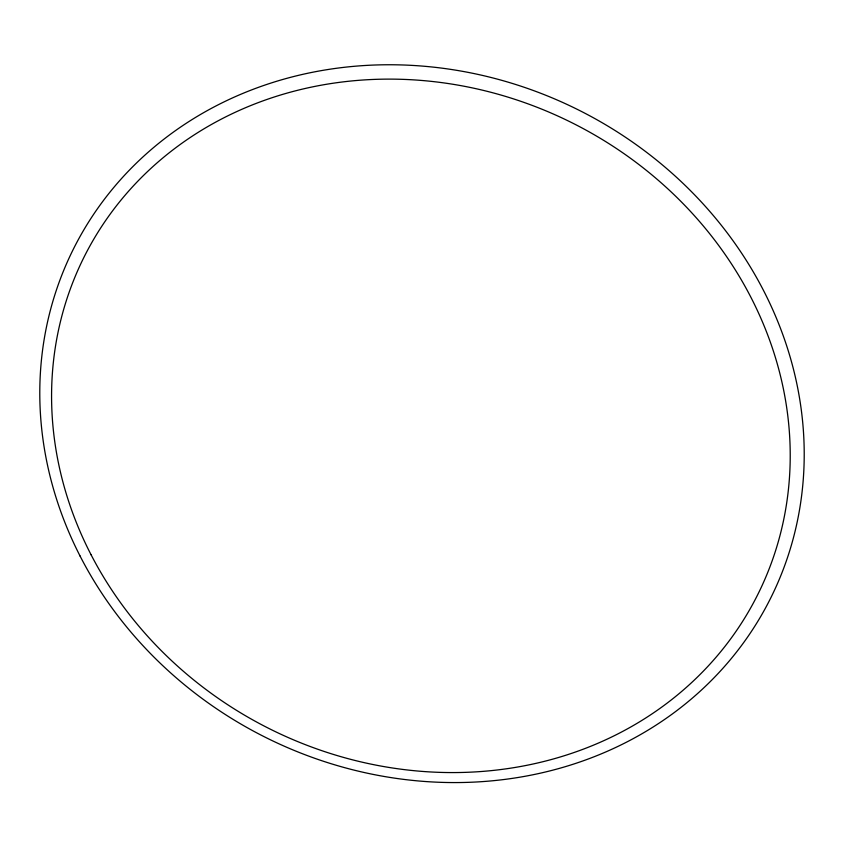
<?xml version="1.0" encoding="UTF-8"?>
<svg xmlns="http://www.w3.org/2000/svg" width="846" height="846" viewBox="0 0 846 846"><rect width="100%" height="100%" fill="white"/><g stroke="black" fill="none" stroke-linecap="round" stroke-linejoin="round"><path stroke-width="1.27" d="M80.063 556.023A389.869 350.561 26.8 0 0 740.863 646.397A389.869 350.561 26.8 0 0 445.07 68.568A389.869 350.561 26.8 0 0 80.063 556.023M91.093 554.796A376.756 338.643 26.8 0 0 729.749 640.115A376.756 338.643 26.8 0 0 441.845 82.633A376.756 338.643 26.8 0 0 91.093 554.796"/></g></svg>
